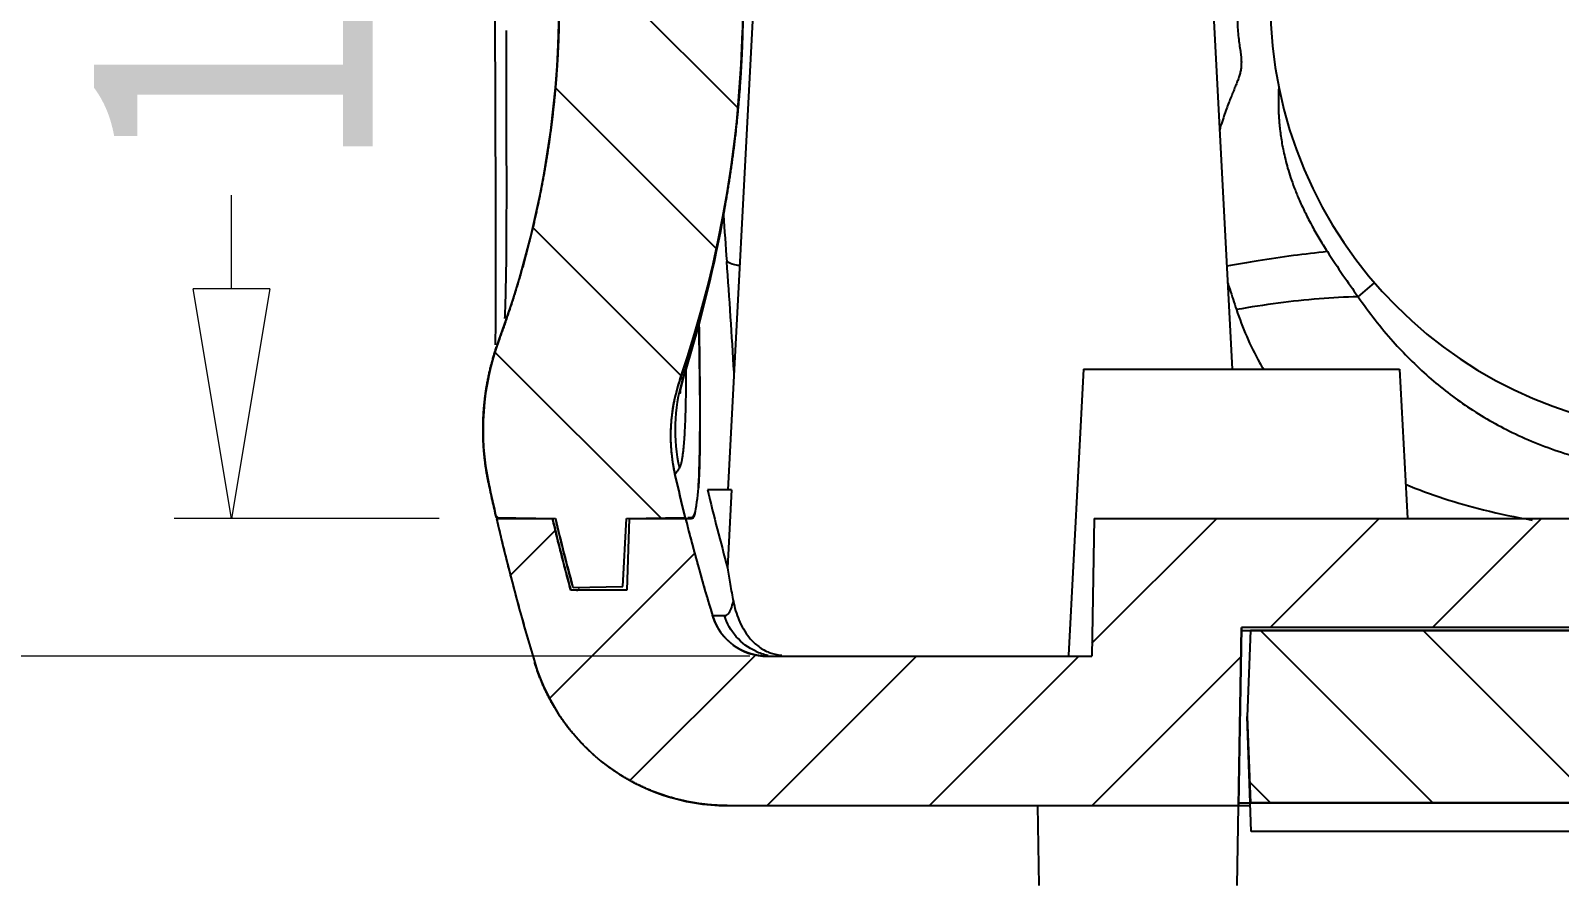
# Model space of a CAD drawing. Header units: millimetres. Extents: x 1786 to 4177, y -2705 to -1639.
# Drawn here: x 3956.99 to 3983.61, y -1692.61 to -1677.72 of the extents above; entities that cross this region are included whole.
import ezdxf

# ---------------------------------------------------------------- set-up
doc = ezdxf.new("R2010")
doc.units = ezdxf.units.MM
doc.layers.add('dim', color=3, linetype='Continuous', lineweight=9)
doc.styles.add('FFS', font='', dxfattribs={"width": 0.85})
doc.styles.get('FFS').set_extended_font_data('FangSong_GB2312')
doc.dimstyles.new('YanXiu', dxfattribs={"dimtxt": 2.5, "dimasz": 2.2, "dimexe": 1, "dimexo": 0.6, "dimgap": 0.66, "dimtad": 0, "dimzin": 9, "dimdsep": 46, "dimtxsty": 'FFS', "dimblk": 'CLOSEDBLANK', "dimcen": 0, "dimclrd": 256, "dimclre": 131, "dimclrt": 42, "dimazin": 2, "dimtfac": 1, "dimtofl": 0, "dimtmove": 0, "dimatfit": 3, "dimldrblk": 'CLOSEDBLANK', "dimfxl": 1, "dimlwd": 5, "dimlwe": 5, "dimarcsym": 0})
pattern_1 = [(315, (-183.5675, 143.179), (1.414214, 1.414214), [])]

# ---------------------------------------------------------------- blocks, each defined once
blk = doc.blocks.new('_ClosedBlank')
at = {"color": 0, "linetype": 'ByBlock', "lineweight": -2}
for p, q in [((-1, 0.1667), (0, 0)), ((-1, 0.1667), (-1, -0.1667)), ((0, 0), (-1, -0.1667))]:
    blk.add_line(p, q, dxfattribs=at)
blk = doc.blocks.new('*D143')
at = {"layer": 'Defpoints', "color": 0, "transparency": 16777216}
for p in [(4897.463, -1454.904), (4881.097, -1477.704), (4897.949, -1477.704)]:
    blk.add_point(p, dxfattribs=at)
at = {"layer": 'dim', "color": 131, "lineweight": 5, "transparency": 16777216}
for p, q in [((4896.464, -1454.904), (4880.098, -1454.904)), ((4896.95, -1477.704), (4880.098, -1477.704))]:
    blk.add_line(p, q, dxfattribs=at)
at = {"layer": 'dim', "lineweight": 5, "transparency": 16777216}
for p, q in [((4881.097, -1458.904), (4881.097, -1459.929)), ((4881.097, -1473.704), (4881.097, -1472.679))]:
    blk.add_line(p, q, dxfattribs=at)
at = {"layer": 'dim', "lineweight": 5, "transparency": 16777216, "xscale": 4, "yscale": 4, "zscale": 4}
for p, rotation in [((4881.097, -1454.904), 90), ((4881.097, -1477.704), 270)]:
    blk.add_blockref('_ClosedBlank', p, dxfattribs=dict(at, rotation=rotation))
at = {"layer": 'dim', "color": 42, "transparency": 16777216, "insert": (4881.097, -1466.304), "char_height": 5, "attachment_point": 5, "rotation": 90, "style": 'FFS'}
blk.add_mtext('22.8', dxfattribs=at)
blk = doc.blocks.new('*D145')
at = {"layer": 'Defpoints', "color": 0, "transparency": 16777216}
for p in [(4892.539, -1457.304), (4887.925, -1475.304), (4892.539, -1475.304)]:
    blk.add_point(p, dxfattribs=at)
at = {"layer": 'dim', "color": 131, "lineweight": 5, "transparency": 16777216}
for p, q in [((4891.539, -1457.304), (4886.925, -1457.304)), ((4891.539, -1475.304), (4886.925, -1475.304))]:
    blk.add_line(p, q, dxfattribs=at)
at = {"layer": 'dim', "lineweight": 5, "transparency": 16777216}
for p, q in [((4887.925, -1461.304), (4887.925, -1462.938)), ((4887.925, -1471.304), (4887.925, -1469.669))]:
    blk.add_line(p, q, dxfattribs=at)
at = {"layer": 'dim', "lineweight": 5, "transparency": 16777216, "xscale": 4, "yscale": 4, "zscale": 4}
for p, rotation in [((4887.925, -1457.304), 90), ((4887.925, -1475.304), 270)]:
    blk.add_blockref('_ClosedBlank', p, dxfattribs=dict(at, rotation=rotation))
at = {"layer": 'dim', "color": 42, "transparency": 16777216, "insert": (4887.925, -1466.304), "char_height": 5, "attachment_point": 5, "rotation": 90, "style": 'FFS'}
blk.add_mtext('18', dxfattribs=at)
blk = doc.blocks.new('*u201')
at = {"linetype": 'Continuous'}
h = blk.add_hatch(dxfattribs=at)
h.set_pattern_fill('DEFAULT__7', color=2, scale=2, angle=-45, style=0, pattern_type=0)
h.set_pattern_definition(pattern_1)
edge = h.paths.add_edge_path()
edge.add_spline(control_points=[(-26.006, 212.406), (-26.051, 212.602), (-26.095, 212.797), (-26.137, 212.994)], knot_values=[0, 0, 0, 0, 1, 1, 1, 1], weights=[1, 0.999981, 0.999981, 1], degree=3, periodic=0)
edge.add_spline(control_points=[(-26.137, 212.994), (-26.317, 213.832), (-26.256, 214.687), (-25.96, 215.491)], knot_values=[0, 0, 0, 0, 1, 1, 1, 1], weights=[1, 0.973678, 0.973678, 1], degree=3, periodic=0)
edge.add_spline(control_points=[(-25.96, 227.285), (-24.545, 223.438), (-24.545, 219.339), (-25.96, 215.491)], knot_values=[0, 0, 0, 0, 1, 1, 1, 1], weights=[1, 0.959022, 0.959022, 1], degree=3, periodic=0)
edge.add_spline(control_points=[(-26.137, 229.783), (-26.317, 228.945), (-26.256, 228.09), (-25.96, 227.285)], knot_values=[0, 0, 0, 0, 1, 1, 1, 1], weights=[1, 0.973678, 0.973678, 1], degree=3, periodic=0)
edge.add_spline(control_points=[(-26.137, 229.783), (-26.095, 229.979), (-26.051, 230.175), (-26.006, 230.37)], knot_values=[0, 0, 0, 0, 1, 1, 1, 1], weights=[1, 0.999981, 0.999981, 1], degree=3, periodic=0)
edge.add_line((-26.006, 230.37), (-24.975, 230.388))
edge.add_spline(control_points=[(-24.975, 230.388), (-24.88, 230.79), (-24.778, 231.19), (-24.67, 231.588)], knot_values=[0, 0, 0, 0, 1, 1, 1, 1], weights=[1, 0.999916, 0.999916, 1], degree=3, periodic=0)
edge.add_line((-24.67, 231.588), (-23.803, 231.573))
edge.add_line((-23.803, 231.573), (-23.741, 230.388))
edge.add_line((-23.741, 230.388), (-22.715, 230.37))
edge.add_spline(control_points=[(-22.896, 229.618), (-22.838, 229.87), (-22.778, 230.12), (-22.715, 230.37)], knot_values=[0, 0, 0, 0, 1, 1, 1, 1], weights=[1, 0.999963, 0.999963, 1], degree=3, periodic=0)
edge.add_spline(control_points=[(-22.809, 227.973), (-22.992, 228.506), (-23.022, 229.069), (-22.896, 229.618)], knot_values=[0, 0, 0, 0, 1, 1, 1, 1], weights=[1, 0.974387, 0.974387, 1], degree=3, periodic=0)
edge.add_spline(control_points=[(-22.809, 227.973), (-21.33, 223.666), (-21.33, 219.111), (-22.809, 214.803)], knot_values=[0, 0, 0, 0, 1, 1, 1, 1], weights=[1, 0.963889, 0.963889, 1], degree=3, periodic=0)
edge.add_spline(control_points=[(-22.809, 214.803), (-22.992, 214.27), (-23.022, 213.708), (-22.896, 213.158)], knot_values=[0, 0, 0, 0, 1, 1, 1, 1], weights=[1, 0.974387, 0.974387, 1], degree=3, periodic=0)
edge.add_spline(control_points=[(-22.715, 212.406), (-22.778, 212.656), (-22.838, 212.907), (-22.896, 213.158)], knot_values=[0, 0, 0, 0, 1, 1, 1, 1], weights=[1, 0.999963, 0.999963, 1], degree=3, periodic=0)
edge.add_line((-23.741, 212.388), (-22.715, 212.406))
edge.add_line((-23.803, 211.203), (-23.741, 212.388))
edge.add_line((-24.67, 211.188), (-23.803, 211.203))
edge.add_spline(control_points=[(-24.67, 211.188), (-24.778, 211.587), (-24.88, 211.987), (-24.975, 212.388)], knot_values=[0, 0, 0, 0, 1, 1, 1, 1], weights=[1, 0.999916, 0.999916, 1], degree=3, periodic=0)
edge.add_line((-26.006, 212.406), (-24.975, 212.388))
h = blk.add_hatch(dxfattribs=at)
h.set_pattern_fill('DEFAULT__9', color=2, scale=2, angle=45, style=0, pattern_type=0)
h.set_pattern_definition([(45, (-186.396, 143.179), (-1.414214, 1.414214), [])])
edge = h.paths.add_edge_path()
edge.add_line((-21.985, 207.388), (-13.082, 207.388))
edge.add_spline(control_points=[(-21.985, 207.388), (-23.589, 207.388), (-24.875, 208.345), (-25.337, 209.881)], knot_values=[0, 0, 0, 0, 1, 1, 1, 1], weights=[1, 0.868262, 0.868262, 1], degree=3, periodic=0)
edge.add_spline(control_points=[(-26.002, 212.388), (-25.807, 211.546), (-25.586, 210.71), (-25.337, 209.881)], knot_values=[0, 0, 0, 0, 1, 1, 1, 1], weights=[1, 0.99965, 0.99965, 1], degree=3, periodic=0)
edge.add_line((-26.002, 212.388), (-25.026, 212.388))
edge.add_spline(control_points=[(-24.708, 211.138), (-24.821, 211.553), (-24.927, 211.97), (-25.026, 212.388)], knot_values=[0, 0, 0, 0, 1, 1, 1, 1], weights=[1, 0.999909, 0.999909, 1], degree=3, periodic=0)
edge.add_line((-23.734, 211.138), (-24.708, 211.138))
edge.add_line((-23.691, 212.388), (-23.734, 211.138))
edge.add_line((-23.691, 212.388), (-22.71, 212.388))
edge.add_spline(control_points=[(-22.71, 212.388), (-22.567, 211.821), (-22.411, 211.258), (-22.241, 210.698)], knot_values=[0, 0, 0, 0, 1, 1, 1, 1], weights=[1, 0.999811, 0.999811, 1], degree=3, periodic=0)
edge.add_spline(control_points=[(-21.284, 209.988), (-21.741, 209.988), (-22.108, 210.261), (-22.241, 210.698)], knot_values=[0, 0, 0, 0, 1, 1, 1, 1], weights=[1, 0.86885, 0.86885, 1], degree=3, periodic=0)
edge.add_line((-21.284, 209.988), (-15.637, 209.988))
edge.add_line((-15.595, 212.388), (-15.637, 209.988))
edge.add_line((-15.595, 212.388), (39.54, 212.388))
edge.add_line((39.54, 212.388), (39.581, 209.988))
edge.add_line((39.581, 209.988), (45.228, 209.988))
edge.add_spline(control_points=[(45.228, 209.988), (45.685, 209.988), (46.053, 210.261), (46.185, 210.698)], knot_values=[0, 0, 0, 0, 1, 1, 1, 1], weights=[1, 0.86885, 0.86885, 1], degree=3, periodic=0)
edge.add_spline(control_points=[(46.655, 212.388), (46.512, 211.821), (46.355, 211.258), (46.185, 210.698)], knot_values=[0, 0, 0, 0, 1, 1, 1, 1], weights=[1, 0.999811, 0.999811, 1], degree=3, periodic=0)
edge.add_line((46.655, 212.388), (47.635, 212.388))
edge.add_line((47.635, 212.388), (47.679, 211.138))
edge.add_line((47.679, 211.138), (48.653, 211.138))
edge.add_spline(control_points=[(48.653, 211.138), (48.766, 211.553), (48.872, 211.97), (48.971, 212.388)], knot_values=[0, 0, 0, 0, 1, 1, 1, 1], weights=[1, 0.999909, 0.999909, 1], degree=3, periodic=0)
edge.add_line((48.971, 212.388), (49.947, 212.388))
edge.add_spline(control_points=[(49.947, 212.388), (49.752, 211.546), (49.53, 210.71), (49.282, 209.881)], knot_values=[0, 0, 0, 0, 1, 1, 1, 1], weights=[1, 0.99965, 0.99965, 1], degree=3, periodic=0)
edge.add_spline(control_points=[(45.929, 207.388), (47.533, 207.388), (48.82, 208.345), (49.282, 209.881)], knot_values=[0, 0, 0, 0, 1, 1, 1, 1], weights=[1, 0.868262, 0.868262, 1], degree=3, periodic=0)
edge.add_line((37.026, 207.388), (45.929, 207.388))
edge.add_line((36.972, 210.488), (37.026, 207.388))
edge.add_line((36.972, 210.488), (-13.028, 210.488))
edge.add_line((-13.028, 210.488), (-13.082, 207.388))
h = blk.add_hatch(dxfattribs=at)
h.set_pattern_fill('DEFAULT__6', color=2, scale=2, angle=-45, style=0, pattern_type=0)
h.set_pattern_definition(pattern_1)
edge = h.paths.add_edge_path()
edge.add_line((36.82, 210.438), (27.025, 210.438))
edge.add_line((36.82, 210.438), (36.872, 208.938))
edge.add_line((36.872, 208.938), (36.82, 207.438))
edge.add_line((36.82, 207.438), (27.025, 207.438))
edge.add_line((27.025, 207.438), (26.972, 208.938))
edge.add_line((26.972, 208.938), (27.025, 210.438))
edge = h.paths.add_edge_path()
edge.add_line((-3.08, 210.438), (-12.875, 210.438))
edge.add_line((-3.028, 208.938), (-3.08, 210.438))
edge.add_line((-3.08, 207.438), (-3.028, 208.938))
edge.add_line((-3.08, 207.438), (-12.875, 207.438))
edge.add_line((-12.928, 208.938), (-12.875, 207.438))
edge.add_line((-12.875, 210.438), (-12.928, 208.938))
at = {"color": 7, "linetype": 'Continuous'}
for p, q in [((-21.528, 221.388), (-21.973, 212.888)), ((-13.528, 221.388), (-13.192, 214.988)), ((-10.997, 216.251), (-10.712, 216.496)), ((-26.021, 215.8), (-26.027, 215.415)), ((-22.753, 214.811), (-22.732, 214.882)), ((-22.732, 214.882), (-22.696, 215.001)), ((-22.463, 214.884), (-22.464, 214.941)), ((-22.462, 214.842), (-22.463, 214.884)), ((-22.458, 214.844), (-22.459, 214.886)), ((-15.778, 214.988), (-16.039, 210.009)), ((-15.778, 214.988), (-10.278, 214.988)), ((-10.278, 214.988), (-10.141, 212.388)), ((-21.909, 212.888), (-22.328, 212.888)), ((-21.909, 212.888), (-21.978, 211.527)), ((-26.006, 212.406), (-24.975, 212.388)), ((-26.006, 212.406), (-24.975, 212.388)), ((-26.002, 212.388), (-25.026, 212.388)), ((-26.002, 212.388), (-25.026, 212.388)), ((-23.803, 211.203), (-23.741, 212.388)), ((-23.803, 211.203), (-23.741, 212.388)), ((-23.741, 212.388), (-22.715, 212.406)), ((-23.741, 212.388), (-22.715, 212.406)), ((-23.691, 212.388), (-23.734, 211.138)), ((-23.691, 212.388), (-23.734, 211.138)), ((-23.691, 212.388), (-22.71, 212.388)), ((-23.691, 212.388), (-22.607, 212.388)), ((-22.672, 212.406), (-22.619, 212.406)), ((-22.619, 212.406), (-22.611, 212.406)), ((-15.595, 212.388), (-15.637, 209.988)), ((-15.595, 212.388), (-15.637, 209.988)), ((-15.595, 212.388), (39.54, 212.388)), ((-15.595, 212.388), (39.54, 212.388)), ((-23.734, 211.138), (-24.708, 211.138)), ((-23.734, 211.138), (-24.708, 211.138)), ((-24.67, 211.188), (-23.803, 211.203)), ((-24.67, 211.188), (-23.803, 211.203)), ((-22.241, 210.698), (-22.031, 210.698)), ((-13.106, 205.997), (-13.028, 210.488)), ((-13.028, 210.488), (-13.082, 207.388)), ((36.972, 210.488), (-13.028, 210.488)), ((36.972, 210.488), (-13.028, 210.488)), ((-13.028, 210.438), (36.972, 210.438)), ((-12.875, 210.438), (-12.928, 208.938)), ((-12.875, 210.438), (-12.928, 208.938)), ((-3.08, 210.438), (-12.875, 210.438)), ((-21.284, 209.988), (-15.637, 209.988)), ((-21.284, 209.988), (-15.637, 209.988)), ((-12.928, 208.938), (-12.875, 207.438)), ((-12.858, 206.938), (-12.928, 208.938)), ((-13.082, 207.438), (37.026, 207.438)), ((-3.08, 207.438), (-12.875, 207.438)), ((-21.985, 207.388), (-13.082, 207.388)), ((-21.985, 207.388), (-12.875, 207.388)), ((-16.582, 207.388), (-16.557, 205.997)), ((-3.097, 206.938), (-12.858, 206.938))]:
    blk.add_line(p, q, dxfattribs=at)
for points in [[(-26.019, 225.136), (-26.026, 223.54), (-26.029, 222.651), (-26.031, 221.73), (-26.03, 220.801), (-26.028, 219.891), (-26.018, 217.49)], [(-22.696, 215.001), (-22.486, 215.725), (-22.286, 216.511), (-22.102, 217.366), (-21.943, 218.287), (-21.819, 219.271), (-21.739, 220.299), (-21.717, 220.872)], [(-26.018, 217.49), (-26.017, 216.841), (-26.018, 216.277), (-26.021, 215.8)], [(-22.802, 214.606), (-22.805, 214.571), (-22.796, 214.63), (-22.753, 214.811)]]:
    blk.add_lwpolyline(points, dxfattribs=at)
for centre, radius, start, end in [((-41.994, 221.388), 20.283, 341.0555, 18.9445), ((-41.994, 221.388), 17.083, 339.8066, 20.1934), ((-5.028, 221.388), 7.5, 180, 270), ((-43.857, 221.618), 22.165, 342.1971, 350.0598), ((36.906, 221.296), 59.066, 183.51259, 184.2992), ((-123.791, 209.142), 102.09, 3.25266, 4.34027), ((-37.12, 216.485), 11.28, 356.8964, 357.8049), ((-375.967, 210.579), 353.53, 0.70692, 0.84081), ((-236.732, 212.462), 214.287, 0.64798, 0.8881), ((-21.737, 213.938), 4.5, 159.8066, 192.1147), ((-22.982, 214.96), 0.262, 340.6761, 342.6515), ((-67.757, 215.252), 45.061, 359.3, 359.6774), ((-19.972, 213.829), 3, 161.0555, 192.9228), ((-19.902, 213.936), 2.991, 163.3285, 192.9454), ((-19.919, 213.941), 2.973, 162.396, 163.3269), ((-54.667, 215.091), 31.97, 358.8576, 359.3011), ((12.972, 221.388), 40, 192.1147, 192.9764), ((12.972, 221.388), 36.8, 192.9228, 194.1274), ((13.169, 221.306), 36.481, 193.3405, 195.548), ((12.972, 221.388), 40, 193.0029, 196.7186), ((12.972, 221.388), 39.05, 193.325, 195.2175), ((12.972, 221.388), 39, 193.3424, 195.1614), ((12.972, 221.388), 36.8, 194.1561, 196.8881), ((-21.284, 210.988), 1, 196.8881, 270), ((-21.075, 210.991), 1.003, 245.6654, 258.2744), ((-20.978, 210.759), 0.755, 247.5555, 262.901), ((-21.985, 210.888), 3.5, 196.7186, 270), ((-20.982, 210.735), 0.73, 262.9426, 266.0783)]:
    blk.add_arc(centre, radius, start, end, dxfattribs=at)
for points, start_tangent, end_tangent in [([(-22.809, 227.973), (-22.776, 227.876), (-22.743, 227.778), (-22.711, 227.68), (-22.679, 227.582), (-22.648, 227.484), (-22.617, 227.385), (-22.587, 227.286), (-22.557, 227.187), (-22.528, 227.088), (-22.499, 226.988), (-22.47, 226.888), (-22.442, 226.788), (-22.415, 226.688), (-22.388, 226.588), (-22.362, 226.487), (-22.336, 226.386), (-22.31, 226.285), (-22.286, 226.184), (-22.261, 226.083), (-22.237, 225.981), (-22.214, 225.879), (-22.191, 225.777), (-22.169, 225.675), (-22.147, 225.573), (-22.125, 225.471), (-22.105, 225.368), (-22.084, 225.265), (-22.065, 225.162), (-22.045, 225.059), (-22.027, 224.956), (-22.008, 224.853), (-21.991, 224.749), (-21.974, 224.645), (-21.957, 224.542), (-21.941, 224.438), (-21.925, 224.334), (-21.91, 224.23), (-21.896, 224.125), (-21.882, 224.021), (-21.869, 223.917), (-21.856, 223.812), (-21.843, 223.707), (-21.832, 223.603), (-21.82, 223.498), (-21.81, 223.393), (-21.8, 223.288), (-21.79, 223.183), (-21.781, 223.077), (-21.772, 222.972), (-21.764, 222.867), (-21.757, 222.762), (-21.75, 222.656), (-21.744, 222.551), (-21.738, 222.445), (-21.733, 222.34), (-21.728, 222.234), (-21.724, 222.128), (-21.72, 222.023), (-21.717, 221.917), (-21.715, 221.811), (-21.713, 221.706), (-21.711, 221.6), (-21.711, 221.494), (-21.71, 221.388), (-21.711, 221.283), (-21.711, 221.177), (-21.713, 221.071), (-21.715, 220.965), (-21.717, 220.86), (-21.72, 220.754), (-21.724, 220.648), (-21.728, 220.543), (-21.733, 220.437), (-21.738, 220.331), (-21.744, 220.226), (-21.75, 220.12), (-21.757, 220.015), (-21.764, 219.91), (-21.772, 219.804), (-21.781, 219.699), (-21.79, 219.594), (-21.8, 219.489), (-21.81, 219.384), (-21.82, 219.279), (-21.832, 219.174), (-21.843, 219.069), (-21.856, 218.965), (-21.869, 218.86), (-21.882, 218.756), (-21.896, 218.651), (-21.91, 218.547), (-21.925, 218.443), (-21.941, 218.339), (-21.957, 218.235), (-21.974, 218.131), (-21.991, 218.028), (-22.008, 217.924), (-22.027, 217.821), (-22.045, 217.717), (-22.065, 217.614), (-22.084, 217.511), (-22.105, 217.409), (-22.125, 217.306), (-22.147, 217.204), (-22.169, 217.101), (-22.191, 216.999), (-22.214, 216.897), (-22.237, 216.796), (-22.261, 216.694), (-22.286, 216.593), (-22.31, 216.491), (-22.336, 216.39), (-22.362, 216.29), (-22.388, 216.189), (-22.415, 216.088), (-22.442, 215.988), (-22.47, 215.888), (-22.499, 215.789), (-22.528, 215.689), (-22.557, 215.59), (-22.587, 215.49), (-22.617, 215.392), (-22.648, 215.293), (-22.679, 215.195), (-22.711, 215.096), (-22.743, 214.998), (-22.776, 214.901), (-22.809, 214.803)], (0.324652, -0.945833), (-0.324652, -0.945833)), ([(-25.96, 227.285), (-25.929, 227.199), (-25.898, 227.112), (-25.867, 227.025), (-25.837, 226.937), (-25.807, 226.85), (-25.778, 226.762), (-25.749, 226.674), (-25.72, 226.586), (-25.692, 226.497), (-25.665, 226.408), (-25.638, 226.319), (-25.611, 226.23), (-25.585, 226.141), (-25.559, 226.051), (-25.534, 225.961), (-25.509, 225.871), (-25.485, 225.781), (-25.461, 225.691), (-25.438, 225.6), (-25.415, 225.509), (-25.393, 225.418), (-25.371, 225.327), (-25.349, 225.236), (-25.328, 225.144), (-25.308, 225.053), (-25.288, 224.961), (-25.269, 224.869), (-25.25, 224.777), (-25.231, 224.684), (-25.213, 224.592), (-25.196, 224.499), (-25.179, 224.406), (-25.163, 224.313), (-25.147, 224.22), (-25.131, 224.127), (-25.117, 224.034), (-25.102, 223.941), (-25.088, 223.847), (-25.075, 223.753), (-25.062, 223.66), (-25.05, 223.566), (-25.038, 223.472), (-25.027, 223.378), (-25.016, 223.284), (-25.006, 223.189), (-24.996, 223.095), (-24.987, 223.001), (-24.978, 222.906), (-24.97, 222.812), (-24.962, 222.717), (-24.955, 222.623), (-24.948, 222.528), (-24.942, 222.433), (-24.937, 222.338), (-24.932, 222.243), (-24.927, 222.148), (-24.923, 222.054), (-24.92, 221.959), (-24.917, 221.864), (-24.915, 221.769), (-24.913, 221.673), (-24.911, 221.578), (-24.911, 221.483), (-24.91, 221.388), (-24.911, 221.293), (-24.911, 221.198), (-24.913, 221.103), (-24.915, 221.008), (-24.917, 220.913), (-24.92, 220.818), (-24.923, 220.723), (-24.927, 220.628), (-24.932, 220.533), (-24.937, 220.438), (-24.942, 220.344), (-24.948, 220.249), (-24.955, 220.154), (-24.962, 220.059), (-24.97, 219.965), (-24.978, 219.87), (-24.987, 219.776), (-24.996, 219.681), (-25.006, 219.587), (-25.016, 219.493), (-25.027, 219.399), (-25.038, 219.305), (-25.05, 219.211), (-25.062, 219.117), (-25.075, 219.023), (-25.088, 218.93), (-25.102, 218.836), (-25.117, 218.743), (-25.131, 218.649), (-25.147, 218.556), (-25.163, 218.463), (-25.179, 218.37), (-25.196, 218.277), (-25.213, 218.185), (-25.231, 218.092), (-25.25, 218), (-25.269, 217.908), (-25.288, 217.816), (-25.308, 217.724), (-25.328, 217.632), (-25.349, 217.541), (-25.371, 217.45), (-25.393, 217.358), (-25.415, 217.267), (-25.438, 217.177), (-25.461, 217.086), (-25.485, 216.996), (-25.509, 216.905), (-25.534, 216.815), (-25.559, 216.725), (-25.585, 216.636), (-25.611, 216.546), (-25.638, 216.457), (-25.665, 216.368), (-25.692, 216.28), (-25.72, 216.191), (-25.749, 216.103), (-25.778, 216.015), (-25.807, 215.927), (-25.837, 215.839), (-25.867, 215.752), (-25.898, 215.665), (-25.929, 215.578), (-25.96, 215.491)], (0.345189, -0.938533), (-0.345189, -0.938533)), ([(-13.066, 221.388), (-13.084, 221.284), (-13.096, 221.171), (-13.1, 221.047), (-13.095, 220.909), (-13.082, 220.769), (-13.065, 220.642), (-13.049, 220.531), (-13.037, 220.437), (-13.032, 220.356), (-13.033, 220.284), (-13.04, 220.215), (-13.055, 220.146), (-13.076, 220.074), (-13.102, 220), (-13.132, 219.923), (-13.165, 219.842), (-13.2, 219.756), (-13.239, 219.66), (-13.28, 219.553), (-13.323, 219.433), (-13.367, 219.3), (-13.409, 219.154), (-13.41, 219.148)], (-0.203232, -0.979131), (-0.255009, -0.966939)), ([(-25.848, 216.053), (-25.843, 216.191), (-25.839, 216.358), (-25.835, 216.559), (-25.831, 216.801), (-25.829, 217.091), (-25.827, 217.439), (-25.825, 217.855), (-25.825, 218.352), (-25.826, 218.939), (-25.827, 219.632), (-25.829, 220.46), (-25.829, 220.888)], (0.039075, 0.999236), (-0.000598, 1)), ([(-12.379, 219.904), (-12.384, 219.795), (-12.386, 219.691), (-12.386, 219.591), (-12.384, 219.492), (-12.379, 219.39), (-12.371, 219.282), (-12.36, 219.168), (-12.344, 219.047), (-12.324, 218.92), (-12.298, 218.786), (-12.265, 218.645), (-12.225, 218.494), (-12.174, 218.33), (-12.11, 218.151), (-12.03, 217.954), (-11.931, 217.739), (-11.815, 217.513), (-11.683, 217.28), (-11.533, 217.037)], (-0.053225, -0.998583), (0.538421, -0.842676)), ([(-11.533, 217.037), (-12.126, 216.968), (-12.738, 216.879), (-13.286, 216.784)], (-0.995116, -0.098708), (-0.983115, -0.182989)), ([(-11.533, 217.037), (-11.263, 216.63), (-10.997, 216.251)], (0.538452, -0.842656), (0.583438, -0.812158)), ([(-21.769, 216.791), (-21.797, 216.796), (-21.994, 216.868)], (-0.987102, 0.160091), (-0.778963, 0.62707)), ([(-13.271, 216.499), (-13.234, 216.386), (-13.116, 216.027)], (0.311545, -0.950232), (0.315422, -0.948952)), ([(-10.997, 216.251), (-11.677, 216.215), (-12.389, 216.14), (-13.116, 216.027)], (-0.999719, -0.023719), (-0.984263, -0.176709)), ([(-10.997, 216.251), (-10.386, 215.471), (-10.1, 215.167)], (0.5694, -0.822061), (0.70586, -0.708351)), ([(-13.116, 216.027), (-12.715, 215.106), (-12.641, 214.981)], (0.316359, -0.948639), (0.521636, -0.853168)), ([(-26.137, 212.994), (-26.145, 213.032), (-26.153, 213.07), (-26.16, 213.109), (-26.167, 213.147), (-26.174, 213.186), (-26.18, 213.225), (-26.186, 213.264), (-26.192, 213.303), (-26.197, 213.342), (-26.202, 213.381), (-26.207, 213.421), (-26.212, 213.46), (-26.216, 213.499), (-26.219, 213.539), (-26.223, 213.578), (-26.226, 213.618), (-26.228, 213.658), (-26.231, 213.697), (-26.233, 213.737), (-26.234, 213.777), (-26.235, 213.817), (-26.236, 213.856), (-26.237, 213.896), (-26.237, 213.936), (-26.237, 213.976), (-26.236, 214.016), (-26.236, 214.056), (-26.234, 214.096), (-26.233, 214.135), (-26.231, 214.175), (-26.229, 214.215), (-26.226, 214.255), (-26.223, 214.295), (-26.22, 214.335), (-26.216, 214.374), (-26.212, 214.414), (-26.207, 214.454), (-26.203, 214.493), (-26.198, 214.533), (-26.192, 214.572), (-26.186, 214.612), (-26.18, 214.651), (-26.174, 214.69), (-26.167, 214.73), (-26.16, 214.769), (-26.152, 214.808), (-26.144, 214.847), (-26.136, 214.886), (-26.128, 214.924), (-26.119, 214.963), (-26.11, 215.002), (-26.1, 215.04), (-26.09, 215.078), (-26.08, 215.117), (-26.069, 215.155), (-26.059, 215.193), (-26.047, 215.231), (-26.036, 215.268), (-26.024, 215.306), (-26.012, 215.343), (-26, 215.38), (-25.987, 215.418), (-25.974, 215.455), (-25.96, 215.491)], (-0.209869, 0.97773), (0.345189, 0.938533)), ([(-10.1, 215.167), (-9.764, 214.852), (-9.092, 214.335), (-8.314, 213.888), (-7.396, 213.523), (-6.313, 213.265)], (0.70586, -0.708351), (0.987046, -0.160437)), ([(-22.753, 214.841), (-22.744, 214.853), (-22.735, 214.873)], (0.73922, 0.673464), (0.331395, 0.943492)), ([(-22.809, 214.803), (-22.817, 214.779), (-22.825, 214.754), (-22.833, 214.73), (-22.841, 214.705), (-22.848, 214.68), (-22.856, 214.656), (-22.863, 214.631), (-22.869, 214.606), (-22.876, 214.58), (-22.882, 214.555), (-22.889, 214.53), (-22.895, 214.505), (-22.9, 214.479), (-22.906, 214.454), (-22.911, 214.428), (-22.916, 214.403), (-22.921, 214.377), (-22.926, 214.351), (-22.93, 214.325), (-22.934, 214.3), (-22.938, 214.274), (-22.942, 214.248), (-22.946, 214.222), (-22.949, 214.196), (-22.952, 214.17), (-22.955, 214.144), (-22.958, 214.118), (-22.96, 214.092), (-22.962, 214.065), (-22.964, 214.039), (-22.966, 214.013), (-22.967, 213.987), (-22.969, 213.961), (-22.97, 213.934), (-22.971, 213.908), (-22.971, 213.882), (-22.971, 213.856), (-22.972, 213.83), (-22.971, 213.803), (-22.971, 213.777), (-22.971, 213.751), (-22.97, 213.725), (-22.969, 213.699), (-22.967, 213.672), (-22.966, 213.646), (-22.964, 213.62), (-22.962, 213.594), (-22.96, 213.568), (-22.958, 213.542), (-22.955, 213.516), (-22.952, 213.49), (-22.949, 213.464), (-22.946, 213.439), (-22.943, 213.413), (-22.939, 213.387), (-22.935, 213.361), (-22.931, 213.336), (-22.926, 213.31), (-22.922, 213.285), (-22.917, 213.259), (-22.912, 213.234), (-22.907, 213.209), (-22.901, 213.184), (-22.896, 213.158)], (-0.324652, -0.945833), (0.223639, -0.974672)), ([(-22.809, 214.803), (-22.785, 214.82), (-22.753, 214.841)], (0.829608, 0.558346), (0.845627, 0.533773)), ([(-22.483, 212.898), (-22.466, 213.208), (-22.455, 213.829), (-22.456, 214.603), (-22.458, 214.844)], (0.07083, 0.997488), (-0.010046, 0.99995)), ([(-22.479, 213.042), (-22.459, 213.846), (-22.462, 214.842)], (0.042084, 0.999114), (-0.011736, 0.999931)), ([(-22.76, 213.472), (-22.75, 213.543), (-22.742, 213.622), (-22.734, 213.71), (-22.727, 213.809), (-22.72, 213.928), (-22.714, 214.073), (-22.708, 214.247), (-22.703, 214.454)], (0.147177, 0.98911), (0.02015, 0.999797)), ([(-22.896, 213.16), (-22.887, 213.171), (-22.861, 213.207), (-22.817, 213.266)], (0.600613, 0.79954), (0.595601, 0.80328)), ([(-22.817, 213.266), (-22.804, 213.289), (-22.792, 213.32)], (0.59535, 0.803467), (0.310889, 0.950446)), ([(-22.792, 213.32), (-22.781, 213.361), (-22.77, 213.412), (-22.76, 213.472)], (0.310889, 0.950446), (0.147177, 0.98911)), ([(-26.006, 212.406), (-26.073, 212.7), (-26.137, 212.994)], (-0.22455, 0.974463), (-0.209869, 0.97773)), ([(-22.715, 212.406), (-22.761, 212.594), (-22.807, 212.782), (-22.852, 212.97), (-22.896, 213.158)], (-0.244079, 0.969755), (-0.223639, 0.974672)), ([(-22.531, 212.556), (-22.479, 213.042)], (0.179091, 0.983833), (0.042084, 0.999114)), ([(-10.175, 212.987), (-8.813, 212.54), (-7.967, 212.361)], (0.92112, -0.38928), (0.984726, -0.174113)), ([(-22.611, 212.405), (-22.531, 212.556)], (0.997319, -0.073171), (0.179091, 0.983833)), ([(-22.607, 212.388), (-22.541, 212.481)], (1, 0), (0.267126, 0.963662)), ([(-26.002, 212.388), (-25.965, 212.23), (-25.928, 212.073), (-25.89, 211.915), (-25.851, 211.758), (-25.812, 211.6), (-25.772, 211.443), (-25.731, 211.286), (-25.69, 211.13), (-25.648, 210.973), (-25.605, 210.816), (-25.562, 210.66), (-25.518, 210.504), (-25.474, 210.348), (-25.429, 210.192), (-25.383, 210.037), (-25.337, 209.881)], (0.225, -0.974359), (0.287671, -0.957729)), ([(-24.708, 211.138), (-24.75, 211.294), (-24.792, 211.45), (-24.832, 211.606), (-24.873, 211.762), (-24.912, 211.918), (-24.951, 212.075), (-24.989, 212.232), (-25.026, 212.388)], (-0.262484, 0.964936), (-0.230474, 0.973079)), ([(-24.67, 211.188), (-24.71, 211.338), (-24.75, 211.487), (-24.789, 211.637), (-24.827, 211.787), (-24.865, 211.937), (-24.902, 212.087), (-24.939, 212.238), (-24.975, 212.388)], (-0.261538, 0.965193), (-0.230769, 0.973009)), ([(-22.71, 212.388), (-22.656, 212.176), (-22.6, 211.964), (-22.544, 211.752), (-22.485, 211.54), (-22.426, 211.329), (-22.366, 211.118), (-22.304, 210.908), (-22.241, 210.698)], (0.244565, -0.969633), (0.290503, -0.956874)), ([(-21.978, 211.527), (-21.934, 211.244), (-21.878, 210.943)], (0.135815, -0.990734), (0.193516, -0.981097)), ([(-24.609, 211.138), (-24.556, 211.169)], (1, 0), (0.549394, 0.835563)), ([(-22.031, 210.698), (-21.968, 210.731), (-21.918, 210.816), (-21.878, 210.943)], (1, 0.000905), (0.238383, 0.971171)), ([(-21.878, 210.943), (-21.838, 210.78), (-21.781, 210.621), (-21.704, 210.465), (-21.599, 210.313)], (0.193516, -0.981097), (0.637459, -0.770484)), ([(-21.284, 209.988), (-21.293, 209.988), (-21.302, 209.988), (-21.312, 209.989), (-21.321, 209.989), (-21.331, 209.989), (-21.34, 209.99), (-21.35, 209.99), (-21.359, 209.991), (-21.369, 209.992), (-21.378, 209.993), (-21.388, 209.994), (-21.397, 209.995), (-21.407, 209.996), (-21.416, 209.997), (-21.426, 209.998), (-21.436, 210), (-21.445, 210.001), (-21.455, 210.003), (-21.464, 210.005), (-21.474, 210.007), (-21.484, 210.009), (-21.493, 210.011), (-21.503, 210.013), (-21.513, 210.015), (-21.522, 210.017), (-21.532, 210.02), (-21.541, 210.022), (-21.551, 210.025), (-21.561, 210.027), (-21.57, 210.03), (-21.58, 210.033), (-21.589, 210.036), (-21.599, 210.039), (-21.609, 210.043), (-21.618, 210.046), (-21.628, 210.049), (-21.637, 210.053), (-21.647, 210.056), (-21.656, 210.06), (-21.665, 210.064), (-21.675, 210.068), (-21.684, 210.072), (-21.693, 210.076), (-21.703, 210.08), (-21.712, 210.085), (-21.721, 210.089), (-21.73, 210.094), (-21.74, 210.098), (-21.749, 210.103), (-21.758, 210.108), (-21.767, 210.113), (-21.776, 210.118), (-21.785, 210.123), (-21.794, 210.128), (-21.802, 210.133), (-21.811, 210.139), (-21.82, 210.144), (-21.829, 210.15), (-21.837, 210.155), (-21.846, 210.161), (-21.854, 210.167), (-21.863, 210.173), (-21.871, 210.179), (-21.879, 210.185), (-21.888, 210.191), (-21.896, 210.198), (-21.904, 210.204), (-21.912, 210.21), (-21.92, 210.217), (-21.928, 210.223), (-21.936, 210.23), (-21.944, 210.237), (-21.951, 210.244), (-21.959, 210.251), (-21.966, 210.258), (-21.974, 210.265), (-21.981, 210.272), (-21.989, 210.279), (-21.996, 210.286), (-22.003, 210.294), (-22.01, 210.301), (-22.017, 210.308), (-22.024, 210.316), (-22.031, 210.324), (-22.038, 210.331), (-22.044, 210.339), (-22.051, 210.347), (-22.057, 210.355), (-22.064, 210.363), (-22.07, 210.37), (-22.076, 210.378), (-22.082, 210.387), (-22.088, 210.395), (-22.094, 210.403), (-22.1, 210.411), (-22.106, 210.419), (-22.112, 210.427), (-22.117, 210.436), (-22.123, 210.444), (-22.128, 210.453), (-22.133, 210.461), (-22.139, 210.47), (-22.144, 210.478), (-22.149, 210.487), (-22.154, 210.495), (-22.159, 210.504), (-22.163, 210.512), (-22.168, 210.521), (-22.172, 210.53), (-22.177, 210.538), (-22.181, 210.547), (-22.185, 210.556), (-22.19, 210.565), (-22.194, 210.574), (-22.198, 210.582), (-22.202, 210.591), (-22.205, 210.6), (-22.209, 210.609), (-22.213, 210.618), (-22.216, 210.627), (-22.219, 210.636), (-22.223, 210.644), (-22.226, 210.653), (-22.229, 210.662), (-22.232, 210.671), (-22.235, 210.68), (-22.238, 210.689), (-22.241, 210.698)], (-1, 0), (-0.290503, 0.956874)), ([(-21.488, 210.077), (-21.826, 210.329), (-22.031, 210.698)], (-0.910836, 0.412769), (-0.289557, 0.957161)), ([(-21.599, 210.313), (-21.458, 210.175), (-21.271, 210.064), (-21.266, 210.062)], (0.637459, -0.770484), (0.924253, -0.38178)), ([(-21.985, 207.388), (-22.017, 207.388), (-22.05, 207.389), (-22.083, 207.39), (-22.116, 207.391), (-22.149, 207.392), (-22.182, 207.394), (-22.215, 207.396), (-22.249, 207.398), (-22.282, 207.401), (-22.316, 207.404), (-22.349, 207.407), (-22.383, 207.411), (-22.416, 207.415), (-22.45, 207.419), (-22.483, 207.424), (-22.517, 207.429), (-22.551, 207.434), (-22.585, 207.44), (-22.618, 207.446), (-22.652, 207.453), (-22.686, 207.459), (-22.72, 207.466), (-22.754, 207.474), (-22.787, 207.482), (-22.821, 207.49), (-22.855, 207.498), (-22.889, 207.507), (-22.922, 207.516), (-22.956, 207.526), (-22.99, 207.536), (-23.023, 207.546), (-23.057, 207.557), (-23.091, 207.568), (-23.124, 207.579), (-23.157, 207.591), (-23.191, 207.603), (-23.224, 207.615), (-23.257, 207.628), (-23.29, 207.641), (-23.323, 207.654), (-23.356, 207.668), (-23.389, 207.682), (-23.422, 207.697), (-23.454, 207.712), (-23.487, 207.727), (-23.519, 207.743), (-23.551, 207.758), (-23.583, 207.775), (-23.615, 207.791), (-23.647, 207.808), (-23.679, 207.826), (-23.71, 207.843), (-23.741, 207.861), (-23.773, 207.879), (-23.804, 207.898), (-23.834, 207.917), (-23.865, 207.936), (-23.895, 207.956), (-23.926, 207.976), (-23.956, 207.996), (-23.985, 208.016), (-24.015, 208.037), (-24.044, 208.058), (-24.074, 208.08), (-24.103, 208.102), (-24.131, 208.124), (-24.16, 208.146), (-24.188, 208.169), (-24.216, 208.192), (-24.244, 208.215), (-24.271, 208.238), (-24.298, 208.262), (-24.325, 208.286), (-24.352, 208.31), (-24.379, 208.335), (-24.405, 208.36), (-24.431, 208.385), (-24.456, 208.41), (-24.482, 208.436), (-24.507, 208.462), (-24.532, 208.488), (-24.556, 208.514), (-24.58, 208.54), (-24.604, 208.567), (-24.628, 208.594), (-24.651, 208.621), (-24.674, 208.649), (-24.697, 208.676), (-24.719, 208.704), (-24.741, 208.732), (-24.763, 208.76), (-24.785, 208.788), (-24.806, 208.817), (-24.827, 208.845), (-24.847, 208.874), (-24.867, 208.903), (-24.887, 208.932), (-24.907, 208.961), (-24.926, 208.991), (-24.945, 209.02), (-24.963, 209.05), (-24.981, 209.08), (-24.999, 209.11), (-25.017, 209.14), (-25.034, 209.17), (-25.051, 209.2), (-25.067, 209.23), (-25.083, 209.261), (-25.099, 209.291), (-25.115, 209.322), (-25.13, 209.353), (-25.145, 209.383), (-25.159, 209.414), (-25.173, 209.445), (-25.187, 209.476), (-25.201, 209.507), (-25.214, 209.538), (-25.227, 209.569), (-25.239, 209.6), (-25.251, 209.632), (-25.263, 209.663), (-25.275, 209.694), (-25.286, 209.725), (-25.297, 209.756), (-25.307, 209.788), (-25.317, 209.819), (-25.327, 209.85), (-25.337, 209.881)], (-1, 0), (-0.287671, 0.957729))]:
    blk.add_spline(points, degree=3, dxfattribs=dict(at, start_tangent=start_tangent, end_tangent=end_tangent))
at = {"layer": 'dim'}
for base, p1, p2, picture, middle in [((-37.444, 209.988), (-21.077, 232.788), (-20.592, 209.988), '*D143', (-37.444, 221.388)), ((-30.616, 212.388), (-26.002, 230.388), (-26.002, 212.388), '*D145', (-30.616, 221.388))]:
    dim = blk.add_linear_dim(base=base, p1=p1, p2=p2, angle=90, dimstyle='YanXiu', override={"dimtxt": 5, "dimasz": 4, "dimexe": 0.9995, "dimexo": 0.9995, "dimgap": 0.9995}, dxfattribs=at)
    dim.commit()
    dim.dimension.update_dxf_attribs({"geometry": picture, "text_midpoint": middle, "insert": (-4918.541, 1687.692)})

msp = doc.modelspace()

# ---------------------------------------------------------------- block references
msp.add_blockref('*u201', (3991.104, -1898.608))

doc.saveas('drawing.dxf')
